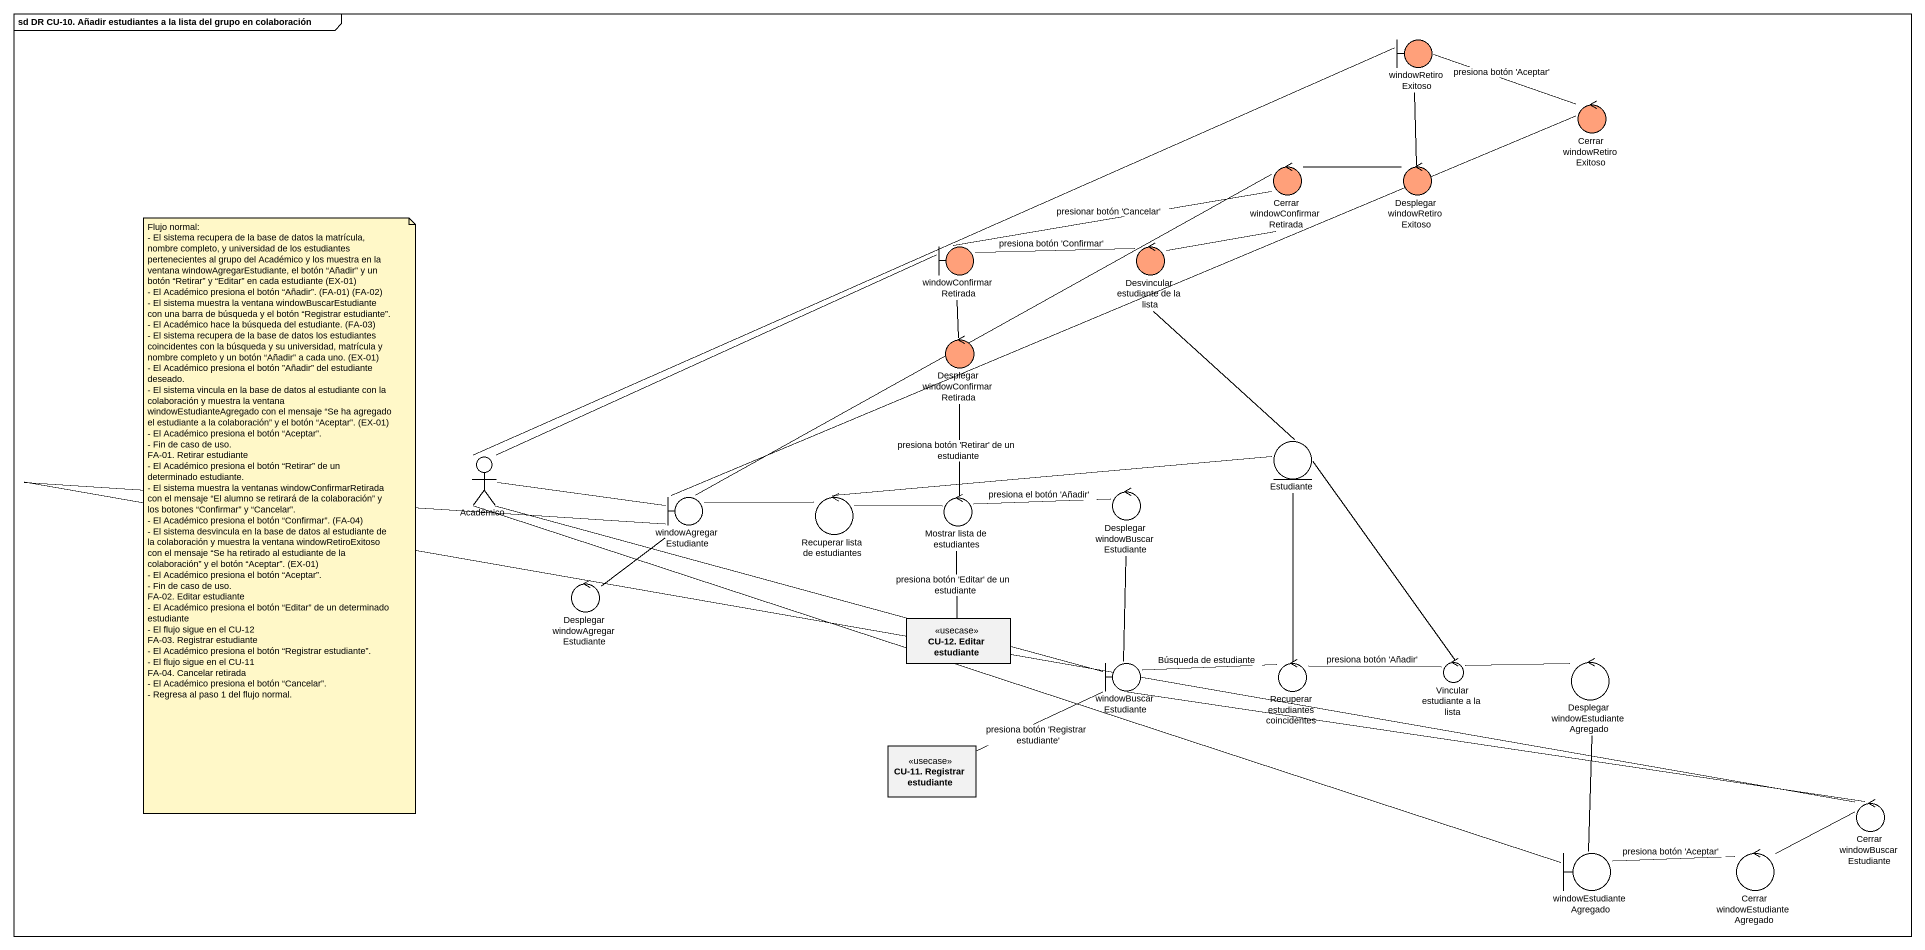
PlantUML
@startuml
mainframe sd DR CU-10. Añadir estudiantes a la lista del grupo en colaboración
allowmixing
hide circle
hide empty members
boundary windowRetiroExitoso #FFA07A
control "Cerrar windowRetiroExitoso" as Cerrar_windowRetiroExitoso #FFA07A
control "Cerrar windowConfirmarRetirada" as Cerrar_windowConfirmarRetira #FFA07A
control "Desplegar windowRetiroExitoso" as Desplegar #FFA07A
boundary windowConfirmarRetirada #FFA07A
control "Desvincular estudiante de la lista" as Desvincular_estudiante_de #FFA07A
control "Desplegar windowConfirmarRetirada" as Desplegar_2 #FFA07A
actor Académico
entity Estudiante
boundary windowAgregarEstudiante
control "Recuperar lista de estudiantes" as Recuperar_lista_de
control "Mostrar lista de estudiantes" as Mostrar_lista_de_estudiantes
control "Desplegar windowBuscarEstudiante" as Desplegar_3
control "Desplegar windowAgregarEstudiante" as Desplegar_4
class "CU-12. Editar estudiante" as CU_12_Editar_estudiante <<usecase>>
boundary windowBuscarEstudiante
control "Recuperar estudiantes coincidentes" as Recuperar_estudiantes
control "Vincular estudiante a la lista" as Vincular_estudiante_a_la
control "Desplegar windowEstudianteAgregado" as Desplegar_5
class "CU-11. Registrar estudiante" as CU_11_Registrar_estudiante <<usecase>>
control "Cerrar windowBuscarEstudiante" as Cerrar_windowBuscarEstudiant
boundary windowEstudianteAgregado
control "Cerrar windowEstudianteAgregado" as Cerrar_windowEstudianteAgreg
windowRetiroExitoso -right- Cerrar_windowRetiroExitoso : presiona botón 'Aceptar'
Cerrar_windowConfirmarRetira -right- Desplegar
Cerrar_windowConfirmarRetira -left- windowAgregarEstudiante
Desplegar -up- windowRetiroExitoso
windowConfirmarRetirada -right- Cerrar_windowConfirmarRetira : presionar botón 'Cancelar'
windowConfirmarRetirada -right- Desvincular_estudiante_de : presiona botón 'Confirmar'
Desvincular_estudiante_de -right- Cerrar_windowConfirmarRetira
Desvincular_estudiante_de -- Estudiante
Desplegar_2 -up- windowConfirmarRetirada
Académico -right- windowRetiroExitoso
Académico -right- windowConfirmarRetirada
Académico -right- windowAgregarEstudiante
Académico -right- windowBuscarEstudiante
Académico -right- windowEstudianteAgregado
Estudiante -- Recuperar_estudiantes
windowAgregarEstudiante -right- Cerrar_windowRetiroExitoso
windowAgregarEstudiante -right- Recuperar_lista_de
Recuperar_lista_de -right- Estudiante
Recuperar_lista_de -right- Mostrar_lista_de_estudiantes
Mostrar_lista_de_estudiantes -up- Desplegar_2 : presiona botón 'Retirar' de un estudiante
Mostrar_lista_de_estudiantes -right- Desplegar_3 : presiona el botón 'Añadir'
Mostrar_lista_de_estudiantes -- CU_12_Editar_estudiante : presiona botón 'Editar' de un estudiante
Desplegar_3 -- windowBuscarEstudiante
Desplegar_4 -up- windowAgregarEstudiante
windowBuscarEstudiante -right- Recuperar_estudiantes : Búsqueda de estudiante
Recuperar_estudiantes -right- Vincular_estudiante_a_la : presiona botón 'Añadir'
Vincular_estudiante_a_la -up- Estudiante
Vincular_estudiante_a_la -right- Desplegar_5
Desplegar_5 -- windowEstudianteAgregado
CU_11_Registrar_estudiante -right- windowBuscarEstudiante : presiona botón 'Registrar estudiante'
Cerrar_windowBuscarEstudiant -left- windowAgregarEstudiante
Cerrar_windowBuscarEstudiant -left- windowBuscarEstudiante
windowEstudianteAgregado -right- Cerrar_windowEstudianteAgreg : presiona botón 'Aceptar'
Cerrar_windowEstudianteAgreg -right- Cerrar_windowBuscarEstudiant
note as N1
  Flujo normal:
  - El sistema recupera de la base de datos la matrícula, nombre completo, y universidad de los estudiantes pertenecientes al grupo del Académico y los muestra en la ventana windowAgregarEstudiante, el botón “Añadir” y un botón “Retirar” y “Editar” en cada estudiante (EX-01)
  - El Académico presiona el botón “Añadir”. (FA-01) (FA-02)
  - El sistema muestra la ventana windowBuscarEstudiante con una barra de búsqueda y el botón “Registrar estudiante”.
  - El Académico hace la búsqueda del estudiante. (FA-03)
  - El sistema recupera de la base de datos los estudiantes coincidentes con la búsqueda y su universidad, matrícula y nombre completo y un botón “Añadir” a cada uno. (EX-01)
  - El Académico presiona el botón ”Añadir” del estudiante deseado.
  - El sistema vincula en la base de datos al estudiante con la colaboración y muestra la ventana windowEstudianteAgregado con el mensaje “Se ha agregado el estudiante a la colaboración” y el botón “Aceptar”. (EX-01)
  - El Académico presiona el botón “Aceptar”.
  - Fin de caso de uso.
  FA-01. Retirar estudiante
  - El Académico presiona el botón “Retirar” de un determinado estudiante.
  - El sistema muestra la ventanas windowConfirmarRetirada con el mensaje “El alumno se retirará de la colaboración” y los botones “Confirmar” y “Cancelar”.
  - El Académico presiona el botón “Confirmar”. (FA-04)
  - El sistema desvincula en la base de datos al estudiante de la colaboración y muestra la ventana windowRetiroExitoso con el mensaje “Se ha retirado al estudiante de la colaboración” y el botón “Aceptar”. (EX-01)
  - El Académico presiona el botón “Aceptar”.
  - Fin de caso de uso.
  FA-02. Editar estudiante
  - El Académico presiona el botón “Editar” de un determinado estudiante
  - El flujo sigue en el CU-12
  FA-03. Registrar estudiante
  - El Académico presiona el botón “Registrar estudiante”.
  - El flujo sigue en el CU-11
  FA-04. Cancelar retirada
  - El Académico presiona el botón “Cancelar”.
  - Regresa al paso 1 del flujo normal.
end note
@enduml
